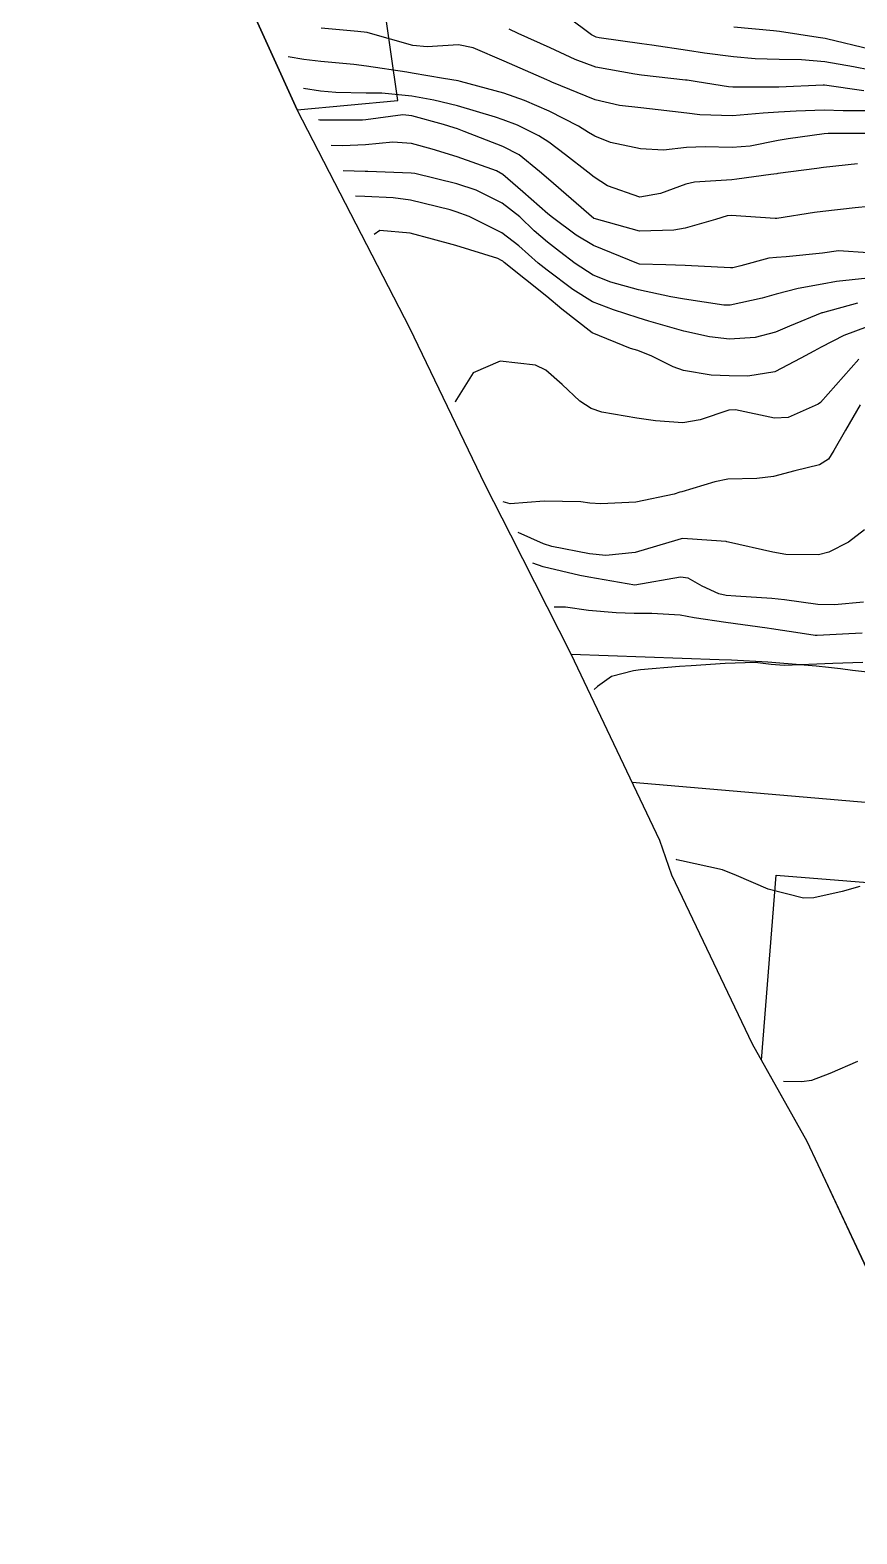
# Model space of a CAD drawing. Header units: metres. Extents: x 318500 to 325275, y 7408834 to 7428799.
# Drawn here: x 321541.1 to 321577.2, y 7423033.1 to 7423098.7 of the extents above; entities that cross this region are included whole.
import ezdxf

# ---------------------------------------------------------------- set-up
doc = ezdxf.new("R2010")
doc.units = ezdxf.units.M
doc.header["$MEASUREMENT"] = 0
for name, color, linetype in [('Area', 45, 'Continuous'), ('Curvas de Nivel 1m', 11, 'Continuous'), ('Curvas de Nivel 5m', 15, 'Continuous'), ('Edificações', 30, 'Continuous'), ('Vias Primárias', 230, 'Continuous')]:
    doc.layers.add(name, color=color, linetype=linetype)

msp = doc.modelspace()

# ---------------------------------------------------------------- linework, layer by layer
at = {"layer": 'Area'}
msp.add_lwpolyline([(321585.701, 7423027.336), (321575.471, 7423049.196), (321574.984, 7423050.213), (321572.598, 7423054.466), (321569.075, 7423061.847), (321568.552, 7423063.353), (321564.689, 7423071.487), (321562.051, 7423076.674), (321560.94, 7423078.875), (321557.646, 7423085.712), (321552.728, 7423095.248), (321550.278, 7423100.64), (321547.03, 7423107.146), (321545.274, 7423110.766), (321544.31, 7423112.626), (321541.995, 7423117.348), (321541.713, 7423117.986), (321541.482, 7423118.541), (321541.263, 7423119.166), (321537.359, 7423126.848)], dxfattribs=at)
at = {"layer": 'Curvas de Nivel 1m', "flags": 128}
for points, elevation in [([(321577.759, 7423096.978), (321577.013, 7423097.119), (321575.764, 7423097.335), (321574.745, 7423097.425), (321573.765, 7423097.44), (321572.723, 7423097.473), (321571.767, 7423097.561), (321570.505, 7423097.723), (321569.77, 7423097.833), (321568.203, 7423098.064), (321567.774, 7423098.124), (321565.905, 7423098.392), (321565.779, 7423098.421), (321565.581, 7423098.523), (321564.541, 7423099.293)], 788), ([(321577.738, 7423095.199), (321576.558, 7423095.198), (321575.738, 7423095.233), (321574.507, 7423095.178), (321573.737, 7423095.14), (321573.07, 7423095.093), (321571.735, 7423094.975), (321570.304, 7423095.029), (321569.736, 7423095.1), (321568.485, 7423095.243), (321567.732, 7423095.328), (321566.804, 7423095.439), (321565.737, 7423095.686), (321563.846, 7423096.452), (321563.749, 7423096.493), (321563.62, 7423096.552), (321561.762, 7423097.364), (321560.412, 7423097.952), (321559.772, 7423098.086), (321558.403, 7423097.988), (321557.771, 7423098.058), (321555.832, 7423098.606), (321555.779, 7423098.616), (321555.369, 7423098.664), (321553.781, 7423098.802)], 786), ([(321577.456, 7423096.073), (321575.749, 7423096.319), (321575.681, 7423096.323), (321573.748, 7423096.228), (321571.948, 7423096.238), (321571.748, 7423096.237), (321571.553, 7423096.247), (321570.193, 7423096.463), (321569.751, 7423096.537), (321569.68, 7423096.542), (321567.754, 7423096.763), (321567.459, 7423096.798), (321565.759, 7423097.11), (321564.855, 7423097.442), (321563.771, 7423097.942), (321562.368, 7423098.571), (321561.974, 7423098.769)], 787), ([(321577.773, 7423097.869), (321575.829, 7423098.34), (321575.779, 7423098.349), (321575.475, 7423098.395), (321573.784, 7423098.663), (321573.517, 7423098.689), (321571.784, 7423098.847)], 789), ([(321577.188, 7423092.888), (321575.705, 7423092.728), (321575.41, 7423092.688), (321573.701, 7423092.464), (321573.665, 7423092.456), (321573.399, 7423092.423), (321571.924, 7423092.21), (321571.696, 7423092.194), (321570.077, 7423092.082), (321569.693, 7423092), (321568.588, 7423091.585), (321567.684, 7423091.436), (321566.273, 7423091.932), (321565.697, 7423092.302), (321565.41, 7423092.524), (321564.443, 7423093.275), (321563.713, 7423093.826), (321563.273, 7423094.114), (321562.338, 7423094.571), (321561.723, 7423094.812), (321561.381, 7423094.928), (321559.732, 7423095.415), (321558.693, 7423095.659), (321557.738, 7423095.841), (321556.424, 7423095.965), (321555.74, 7423095.969), (321554.409, 7423096.004), (321553.741, 7423096.056), (321553, 7423096.18)], 784), ([(321577.68, 7423091.022), (321577.084, 7423090.964), (321575.676, 7423090.803), (321575.315, 7423090.756), (321573.671, 7423090.5), (321573.595, 7423090.497), (321571.673, 7423090.63), (321571.501, 7423090.614), (321570.988, 7423090.45), (321569.666, 7423090.084), (321569.173, 7423089.985), (321567.665, 7423089.952), (321565.688, 7423090.501), (321565.67, 7423090.507), (321563.695, 7423092.211), (321563.301, 7423092.556), (321562.41, 7423093.273), (321561.711, 7423093.641), (321560.01, 7423094.304), (321559.718, 7423094.407), (321559.574, 7423094.457), (321559.116, 7423094.609), (321557.725, 7423094.988), (321557.344, 7423095.018), (321555.722, 7423094.813), (321555.585, 7423094.798), (321553.722, 7423094.795), (321553.66, 7423094.8)], 783), ([(321577.656, 7423088.996), (321576.361, 7423089.083), (321575.656, 7423088.994), (321574.07, 7423088.83), (321573.654, 7423088.799), (321573.313, 7423088.764), (321572.088, 7423088.436), (321571.739, 7423088.349), (321571.648, 7423088.34), (321569.664, 7423088.456), (321568.823, 7423088.482), (321567.663, 7423088.513), (321567.633, 7423088.517), (321565.658, 7423089.317), (321564.909, 7423089.778), (321563.865, 7423090.547), (321563.672, 7423090.703), (321562.583, 7423091.67), (321561.698, 7423092.42), (321561.422, 7423092.583), (321559.706, 7423093.195), (321558.622, 7423093.529), (321557.711, 7423093.775), (321556.896, 7423093.826), (321555.711, 7423093.712), (321554.709, 7423093.671), (321554.21, 7423093.68)], 782), ([(321577.643, 7423087.903), (321576.276, 7423087.745), (321575.639, 7423087.64), (321574.59, 7423087.452), (321573.632, 7423087.192), (321573.031, 7423087.024), (321571.624, 7423086.718), (321571.349, 7423086.719), (321569.628, 7423086.975), (321569.032, 7423087.076), (321567.633, 7423087.391), (321566.425, 7423087.726), (321565.643, 7423088.033), (321564.858, 7423088.532), (321564.173, 7423089.06), (321563.659, 7423089.461), (321563.073, 7423089.968), (321562.443, 7423090.568), (321561.679, 7423091.166), (321560.545, 7423091.734), (321559.691, 7423092.018), (321557.859, 7423092.466), (321557.698, 7423092.486), (321555.81, 7423092.546), (321555.698, 7423092.548), (321554.74, 7423092.58)], 781), ([(321577.611, 7423085.773), (321576.593, 7423085.388), (321575.598, 7423084.891), (321575.274, 7423084.716), (321574.719, 7423084.403), (321573.584, 7423083.813), (321572.401, 7423083.613), (321571.582, 7423083.633), (321570.798, 7423083.668), (321569.584, 7423083.864), (321569.135, 7423084.026), (321568.203, 7423084.491), (321567.593, 7423084.732), (321567.278, 7423084.82), (321565.605, 7423085.505), (321564.275, 7423086.54), (321563.628, 7423087.097), (321561.766, 7423088.578), (321561.706, 7423088.635), (321561.651, 7423088.673), (321561.479, 7423088.755), (321559.657, 7423089.329), (321558.641, 7423089.601), (321557.658, 7423089.856), (321556.337, 7423089.973), (321556.09, 7423089.8)], 779), ([(321577.247, 7423084.365), (321575.571, 7423082.476), (321575.463, 7423082.392), (321574.155, 7423081.817), (321573.56, 7423081.78), (321571.858, 7423082.145), (321571.566, 7423082.141), (321570.311, 7423081.706), (321569.557, 7423081.577), (321568.375, 7423081.67), (321567.559, 7423081.79), (321566.026, 7423082.053), (321565.565, 7423082.204), (321565.061, 7423082.528), (321564.291, 7423083.253), (321563.583, 7423083.888), (321563.134, 7423084.106), (321561.587, 7423084.27), (321560.408, 7423083.766), (321559.681, 7423082.599), (321559.644, 7423082.524), (321559.63, 7423082.48)], 778), ([(321577.296, 7423082.364), (321576.662, 7423081.265), (321576.157, 7423080.381), (321575.922, 7423079.997), (321575.53, 7423079.75), (321574.45, 7423079.483), (321573.522, 7423079.247), (321572.789, 7423079.16), (321571.52, 7423079.122), (321570.953, 7423079.014), (321569.512, 7423078.578), (321569.431, 7423078.552), (321569.18, 7423078.475), (321567.506, 7423078.12), (321565.978, 7423078.042), (321565.506, 7423078.075), (321565.113, 7423078.133), (321563.506, 7423078.165), (321562.029, 7423078.048), (321561.72, 7423078.14)], 777), ([(321577.495, 7423076.91), (321576.786, 7423076.371), (321575.934, 7423075.932), (321575.481, 7423075.823), (321574.054, 7423075.839), (321573.483, 7423075.943), (321571.556, 7423076.372), (321571.489, 7423076.391), (321571.446, 7423076.397), (321570.817, 7423076.45), (321569.558, 7423076.536), (321569.491, 7423076.524), (321569.349, 7423076.472), (321567.481, 7423075.928), (321566.203, 7423075.789), (321565.48, 7423075.866), (321563.837, 7423076.192), (321563.486, 7423076.299), (321562.37, 7423076.8)], 776), ([(321577.393, 7423072.398), (321576.812, 7423072.369), (321575.429, 7423072.299), (321575.341, 7423072.303), (321574.687, 7423072.401), (321573.432, 7423072.586), (321573.239, 7423072.616), (321571.436, 7423072.869), (321570.056, 7423073.077), (321569.441, 7423073.187), (321568.213, 7423073.26), (321567.441, 7423073.264), (321566.658, 7423073.292), (321565.443, 7423073.389), (321564.443, 7423073.538), (321563.95, 7423073.54)], 774), ([(321577.418, 7423071.126), (321576.11, 7423071.073), (321575.417, 7423071.047), (321573.991, 7423070.986), (321573.416, 7423071.038), (321572.716, 7423071.128), (321571.416, 7423071.085), (321569.929, 7423070.976), (321569.415, 7423070.948), (321567.716, 7423070.798), (321567.413, 7423070.755), (321566.452, 7423070.51), (321565.839, 7423070.08), (321565.69, 7423069.95)], 773), ([(321577.285, 7423061.348), (321576.518, 7423061.134), (321575.277, 7423060.856), (321574.832, 7423060.841), (321573.282, 7423061.225), (321571.905, 7423061.819), (321571.294, 7423062.068), (321569.498, 7423062.467), (321569.301, 7423062.505), (321569.27, 7423062.52)], 772), ([(321577.183, 7423053.703), (321575.98, 7423053.18), (321575.175, 7423052.884), (321574.756, 7423052.815), (321573.95, 7423052.84)], 771)]:
    msp.add_lwpolyline(points, dxfattribs=dict(at, elevation=elevation))
at = {"layer": 'Curvas de Nivel 5m', "flags": 128}
for points, elevation in [([(321577.728, 7423094.203), (321575.905, 7423094.21), (321575.727, 7423094.197), (321574.156, 7423093.981), (321573.722, 7423093.905), (321572.495, 7423093.656), (321571.717, 7423093.595), (321570.54, 7423093.635), (321569.717, 7423093.595), (321568.716, 7423093.486), (321567.71, 7423093.534), (321566.403, 7423093.823), (321565.716, 7423094.087), (321565.447, 7423094.254), (321565.007, 7423094.531), (321563.73, 7423095.186), (321562.648, 7423095.654), (321561.741, 7423095.972), (321559.862, 7423096.485), (321559.749, 7423096.504), (321559.12, 7423096.609), (321557.753, 7423096.837), (321557.507, 7423096.88), (321555.757, 7423097.149), (321555.203, 7423097.221), (321553.76, 7423097.354), (321553.014, 7423097.439), (321552.33, 7423097.56)], 785), ([(321577.192, 7423086.801), (321575.661, 7423086.389), (321575.631, 7423086.379), (321574.223, 7423085.799), (321573.607, 7423085.544), (321572.724, 7423085.308), (321571.602, 7423085.238), (321570.723, 7423085.333), (321569.607, 7423085.587), (321568.083, 7423086.023), (321567.615, 7423086.171), (321566.528, 7423086.511), (321565.625, 7423086.87), (321564.766, 7423087.4), (321563.645, 7423088.24), (321563.249, 7423088.556), (321562.399, 7423089.31), (321561.663, 7423089.88), (321560.238, 7423090.594), (321559.673, 7423090.798), (321559.398, 7423090.88), (321557.68, 7423091.304), (321556.922, 7423091.401), (321555.682, 7423091.461), (321555.27, 7423091.48)], 780), ([(321577.451, 7423073.76), (321576.187, 7423073.641), (321575.449, 7423073.653), (321574.005, 7423073.858), (321573.452, 7423073.919), (321571.879, 7423074.011), (321571.454, 7423074.048), (321571.132, 7423074.122), (321570.411, 7423074.456), (321569.801, 7423074.801), (321569.466, 7423074.84), (321567.46, 7423074.5), (321565.465, 7423074.852), (321565.07, 7423074.922), (321563.471, 7423075.294), (321563.02, 7423075.46)], 775)]:
    msp.add_lwpolyline(points, dxfattribs=dict(at, elevation=elevation))
at = {"layer": 'Edificações'}
for points in [[(321552.728, 7423095.248), (321557.123, 7423095.645), (321555.818, 7423104.774), (321561.786, 7423105.991), (321561.32, 7423108.413), (321565.514, 7423109.531), (321562.159, 7423120.617), (321550.495, 7423117.365), (321542.835, 7423115.634), (321544.31, 7423112.626), (321545.274, 7423110.766), (321547.03, 7423107.146), (321550.278, 7423100.64)], [(321572.989, 7423053.769), (321573.635, 7423061.844), (321579.805, 7423061.35), (321579.206, 7423053.859), (321582.542, 7423053.592), (321583.148, 7423061.165), (321590.075, 7423060.611), (321588.392, 7423039.566), (321579.572, 7423040.433), (321578.78, 7423042.125), (321578.947, 7423044.007), (321577.822, 7423044.173), (321575.471, 7423049.196), (321574.984, 7423050.213)]]:
    msp.add_lwpolyline(points, close=True, dxfattribs=at)
at = {"layer": 'Vias Primárias'}
for points in [[(323715.644, 7420145.548, 0), (323709.04, 7420132.939)], [(323831.088, 7420001.787, 0), (323833.844, 7420008.443, 0.220888)], [(321564.689, 7423071.487), (321571.153, 7423071.26, -0.065215), (321587.846, 7423068.475, -0.045685), (321598.26, 7423064.233, 0.004896), (321608.052, 7423059.278), (321624.516, 7423051.291, 0.079193), (321638.909, 7423046.938, 0.088566), (321647.735, 7423047.3), (321658.632, 7423051.056), (321679.799, 7423060.851, -0.02298), (321691.665, 7423065.693, -0.012142), (321708.228, 7423071.131)], [(321708.953, 7423066.541), (321695.162, 7423062.222), (321688.214, 7423059.348), (321671.062, 7423051.552), (321657.147, 7423045.078), (321653.673, 7423043.641), (321649.001, 7423042.204, -0.104779), (321638.326, 7423041.245), (321629.929, 7423043.409), (321618.667, 7423047.96), (321614.235, 7423049.995), (321604.4, 7423055.508), (321601.405, 7423057.184), (321594.576, 7423060.537, 0.035424), (321589.521, 7423062.589, 0.048759), (321579.218, 7423064.864), (321567.349, 7423065.886)]]:
    msp.add_lwpolyline(points, format="xyb", dxfattribs=at)

doc.saveas('drawing.dxf')
